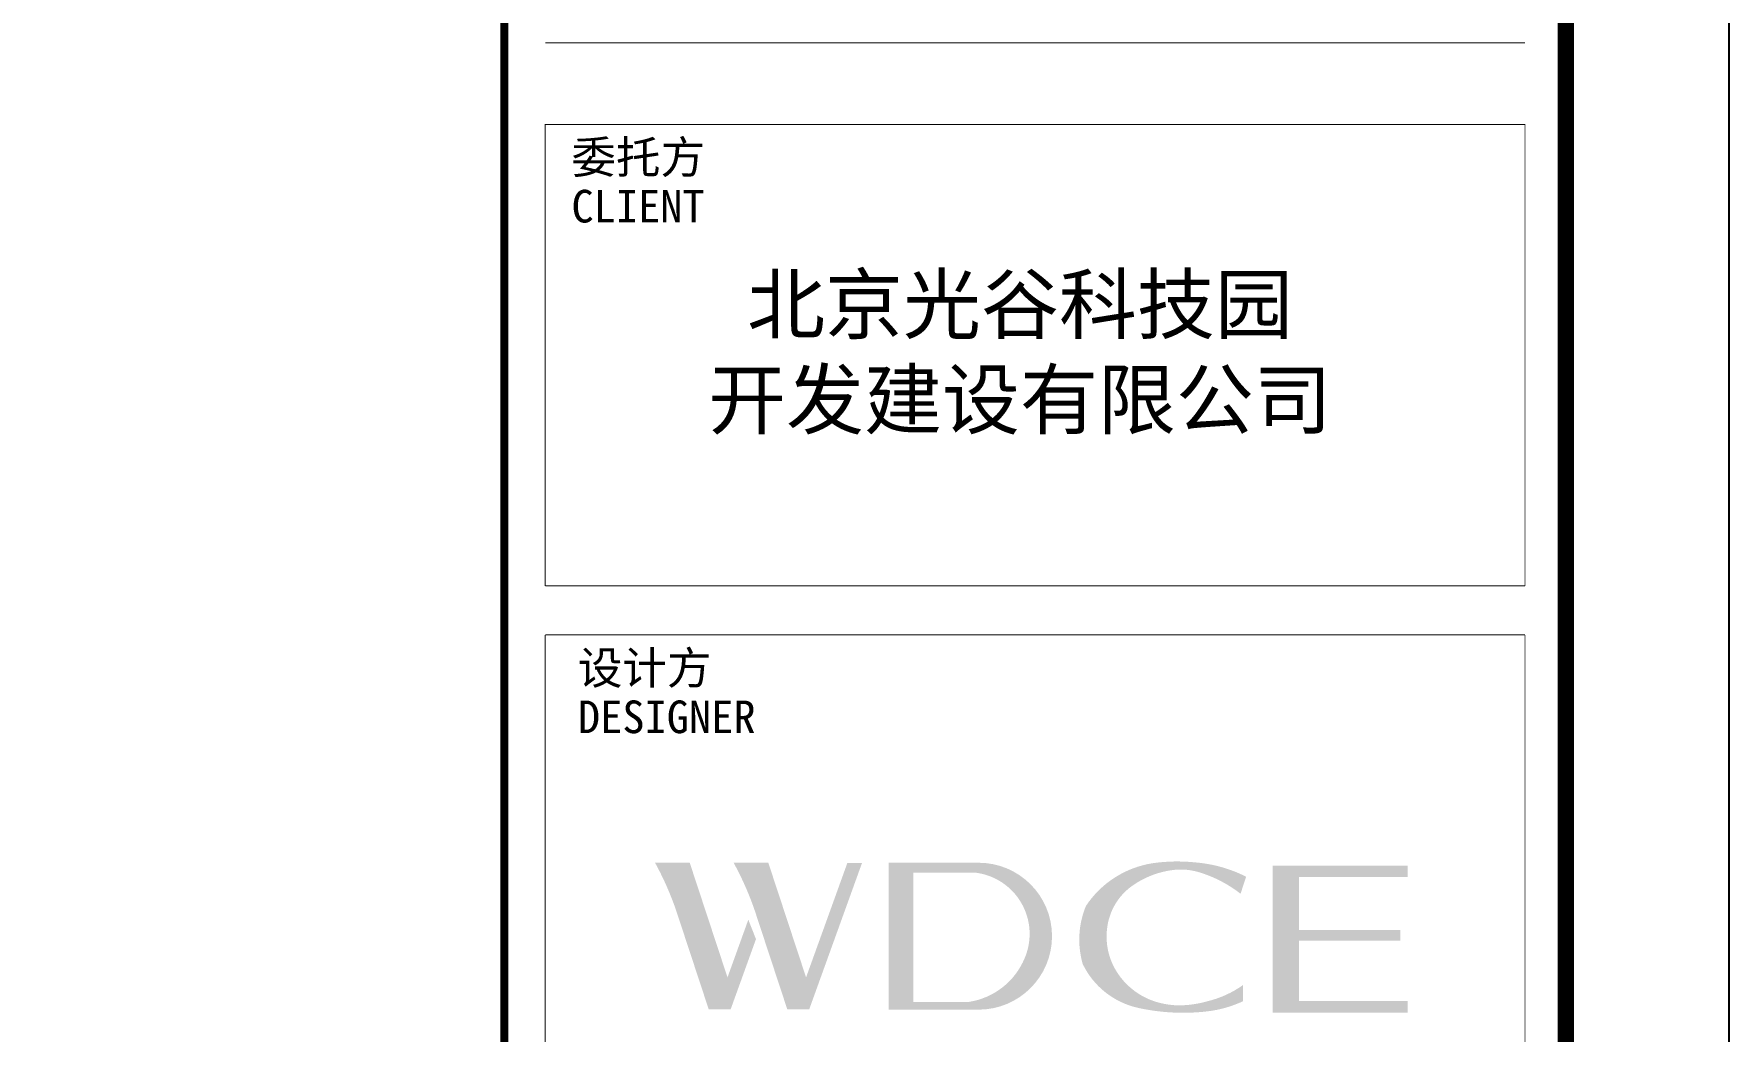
# Model space of a CAD drawing. Extents: x 776418 to 2076422, y -1170708 to 498544.
# Drawn here: x 1003150 to 1013531, y -449673 to -443565 of the extents above; entities that cross this region are included whole.
import ezdxf
from ezdxf.enums import TextEntityAlignment as Align

# ---------------------------------------------------------------- set-up
doc = ezdxf.new("R2010")
doc.units = 0
doc.header["$LTSCALE"] = 1000
doc.header["$MEASUREMENT"] = 0
doc.layers.get('0').update_dxf_attribs({"linetype": 'CONTINUOUS'})
for name, color, linetype in [('SHEET_LINE', 6, 'CONTINUOUS'), ('SHEET_TEXT', 7, 'CONTINUOUS'), ('TEL_TITLE', 7, 'CONTINUOUS'), ('字', 7, 'CONTINUOUS')]:
    doc.layers.add(name, color=color, linetype=linetype)
doc.styles.add('华文细黑', font='STXIHEI.TTF')

# ---------------------------------------------------------------- blocks, each defined once
blk = doc.blocks.new('A$C69861949')
at = {"ltscale": 0.001}
h = blk.add_hatch(color=1, dxfattribs=at)
edge = h.paths.add_edge_path()
edge.add_line((6.186632639386517, 4.499926466416582), (5.717210168828387, 5.688688986178931))
edge.add_line((5.717210168828387, 5.688688986178931), (4.442634403956617, 2.155369540221727))
edge.add_line((4.442634403956617, 2.155369540221727), (2.125867256472702, 9.187390649677582))
edge.add_line((2.125867256472702, 9.187390649677582), (-3.637978807091713e-12, 9.187390649676672))
edge.add_arc((-16.38275546331533, 0.1897426852392528), 18.69096962339338, 17.587212351094877, 28.776231851589614, ccw=False)
edge.add_line((1.434563268197962, 5.837352682598976), (3.29244523021589, 0.1981734539149329))
edge.add_line((3.29244523021589, 0.1981734539149329), (4.634859520634564, 0.1981734539158424))
edge.add_line((4.634859520634564, 0.1981734539158424), (6.186632639386517, 4.499926466416582))
h = blk.add_hatch(color=256, dxfattribs=at)
edge = h.paths.add_edge_path()
edge.add_line((12.67927107897231, 9.159558703529001), (11.78102581980238, 9.159558703529001))
edge.add_line((11.78102581980238, 9.159558703529001), (9.254401806130772, 2.155369540221727))
edge.add_line((9.254401806130772, 2.155369540221727), (6.937634658645038, 9.187390649677582))
edge.add_line((6.937634658645038, 9.187390649677582), (4.811767402170517, 9.187390649676672))
edge.add_arc((-11.570988061143, 0.1897426852419812), 18.69096962339366, 17.587212351355106, 28.77623185157961, ccw=False)
edge.add_line((6.246330670344832, 5.837352682682649), (8.104212632393683, 0.1981734539149329))
edge.add_line((8.104212632393683, 0.1981734539149329), (9.4466269228069, 0.1981734539149329))
edge.add_line((9.4466269228069, 0.1981734539149329), (12.67927107897231, 9.159558703529001))
h = blk.add_hatch(color=256, dxfattribs=at)
edge = h.paths.add_edge_path(flags=16)
edge.add_line((15.82980980590219, 8.569314142441726), (19.63055726288803, 8.569314142441726))
edge.add_arc((19.16640701542565, 4.819294533918765), 3.778635007052957, -23.14183201365688, 82.94422841377218, ccw=False)
edge.add_arc((18.55575271178714, 5.024223110381172), 4.420992175216627, 278.6849935359396, 337.5263122238354, ccw=False)
edge.add_line((19.2233310028405, 0.6539243747520231), (15.82980980590219, 0.6539243747529326))
edge.add_line((15.82980980590219, 0.6539243747529326), (15.82980980590219, 8.569314142441726))
edge = h.paths.add_edge_path()
edge.add_line((19.81727618613877, 9.177070715168156), (14.31380638035807, 9.177070715168156))
edge.add_line((14.31380638035807, 9.177070715168156), (14.31380638035807, 0.1786420633625312))
edge.add_line((14.31380638035807, 0.1786420633625312), (19.81727618613877, 0.1786420633634407))
edge.add_arc((19.81727618613877, 4.677856389265798), 4.499214325902358, 270, 450)
h = blk.add_hatch(color=256, dxfattribs=at)
edge = h.paths.add_edge_path()
edge.add_arc((32.11844258874225, 5.2944321497489), 4.852220594071865, 246.0392734246348, 272.6901587606656)
edge.add_arc((32.03986855943003, 6.925653806217269), 6.485332713471919, 272.7071765136122, 286.0207645416936)
edge.add_arc((32.37989125128479, 6.768851084544622), 6.247216378538588, 283.4193957732734, 305.5300438974241)
edge.add_line((36.01033466525951, 1.684798262414915), (36.01033466525951, 0.6922001361454022))
edge.add_arc((32.98795679629984, 7.196872738870297), 7.172554192992691, 276.4265994638416, 294.9218048639394, ccw=False)
edge.add_arc((32.34760129953793, 12.88194357499833), 12.89357556806468, 257.717757348371, 276.426599463869, ccw=False)
edge.add_arc((30.65874042581891, 5.124578140334961), 4.954496935271037, 205.7856088828584, 257.7177573483759, ccw=False)
edge.add_arc((31.39649391498642, 4.471299122985329), 5.411528823203659, 157.6279349355657, 196.1138353179531, ccw=False)
edge.add_arc((31.40116332161051, 3.209159878373612), 6.010302524985462, 98.75610046015322, 146.4478006582644, ccw=False)
edge.add_arc((31.98192438086335, -1.338868278689006), 10.59439430561454, 83.9971363546212, 98.11604897448439, ccw=False)
edge.add_arc((32.42331486085641, 0.8487076650353629), 8.375291868788848, 63.157972388296514, 85.43525870611887, ccw=False)
edge.add_line((36.20502839739129, 8.321602459891437), (35.86110508627826, 7.277715035159417))
edge.add_arc((31.05703492401881, 1.122977031696792), 7.807681475007715, 52.02624302658943, 73.215547450911)
edge.add_arc((32.2023168162068, 4.92005714294919), 3.841639621491435, 73.2155474509136, 96.60397704245582)
edge.add_arc((32.38914080077666, 3.306365669614024), 5.466109803527778, 96.60397704245845, 125.5499734549686)
edge.add_arc((31.34947185219607, 4.761241982228967), 3.677932908572929, 125.549973454985, 164.0300041271467)
edge.add_arc((31.71316356238822, 4.657161146039471), 4.056224437059615, 164.0300041271247, 213.6256556622332)
edge.add_arc((31.97743416680532, 4.832913382105289), 4.373600871032115, 213.6256627082516, 245.2719532317682)
blk.add_hatch(color=256, dxfattribs=at).paths.add_polyline_path([(45.64967972177328, 5.062021770840147), (39.44482934627013, 5.062021770841056), (39.44482934626831, 8.301871543219022), (46.09407013971031, 8.301871543219022), (46.09407013971031, 9.005600181435511), (37.82154538495524, 9.005600181435511), (37.82154538495524, -3.260356606915593e-07), (46.09407013970849, -3.260356606915593e-07), (46.09407013970849, 0.7037283121808287), (39.44482934626831, 0.7037283121808287), (39.44482934626831, 4.412508814344619), (45.64967972177328, 4.412508814344619)])
blk = doc.blocks.new('A$C51FB5BAD')
at = {"layer": 'SHEET_LINE', "const_width": 50}
blk.add_lwpolyline([(-6500, -57400), (0, -57400), (0, -6150), (-6500, -6150)], close=True, dxfattribs=at)
at = {"layer": 'SHEET_LINE'}
for points, const_width in [([(-6250, -12113.48509076308), (-250, -12113.48509076308)], 5), ([(-250, -15439.90927883727), (-250, -12613.48509076354), (-6250, -12613.48509076354), (-6250, -15439.90927883727)], 4.999999999999995), ([(-6250, -15439.90927883727), (-250, -15439.90927883727)], 4.999999999999995), ([(-6250, -15739.90927883727), (-6250, -33442.5692015125)], 4.999999999999995), ([(-6250, -15739.90927883727), (-250, -15739.90927883727)], 4.999999999999995), ([(-6250, -33442.5692015125), (-250, -33442.5692015125), (-250, -15739.90927883727)], 4.999999999999995)]:
    blk.add_lwpolyline(points, dxfattribs=dict(at, const_width=const_width))
at = {"layer": 'SHEET_TEXT', "ltscale": 0.001, "xscale": 100, "yscale": 100, "zscale": 100}
blk.add_blockref('A$C69861949', (-5577.990516421385, -18053.40671233064), dxfattribs=at)
at = {"layer": 'SHEET_TEXT', "style": '华文细黑'}
for s, p in [('委托方', (-6089.72352226777, -12713.9926520749)), ('CLIENT', (-6089.72352226777, -13013.9926520749))]:
    blk.add_text(s, height=200, dxfattribs=at).set_placement(p, align=Align.TOP_LEFT)
at = {"layer": 'SHEET_TEXT', "color": 6, "style": '华文细黑'}
for s, p in [('设计方', (-6050, -15841.92941826768)), ('DESIGNER', (-6050, -16141.92941826768))]:
    blk.add_text(s, height=199.9999999999999, dxfattribs=at).set_placement(p, align=Align.TOP_LEFT)
at = {"layer": '字', "insert": (-3342.695528067648, -14026.72747483291), "char_height": 350, "width": 78154.15673822165, "attachment_point": 5, "style": '华文细黑'}
blk.add_mtext('北京光谷科技园\\P开发建设有限公司', dxfattribs=at)

msp = doc.modelspace()

# ---------------------------------------------------------------- linework, layer by layer
at = {"layer": 'TEL_TITLE'}
msp.add_lwpolyline([(908431.4639519862, -489905.8928837799), (1013531.463951986, -489905.8928837799), (1013531.463951986, -430505.8928837799), (908431.4639519862, -430505.8928837799)], close=True, dxfattribs=at)
at = {"layer": 'TEL_TITLE', "const_width": 100}
msp.add_lwpolyline([(910931.4639519862, -488905.8928837799), (1012531.463951986, -488905.8928837799), (1012531.463951986, -431505.8928837799), (910931.4639519862, -431505.8928837799)], close=True, dxfattribs=at)

# ---------------------------------------------------------------- block references
msp.add_blockref('A$C51FB5BAD', (1012531.463951986, -431505.8928837795))

doc.saveas('drawing.dxf')
